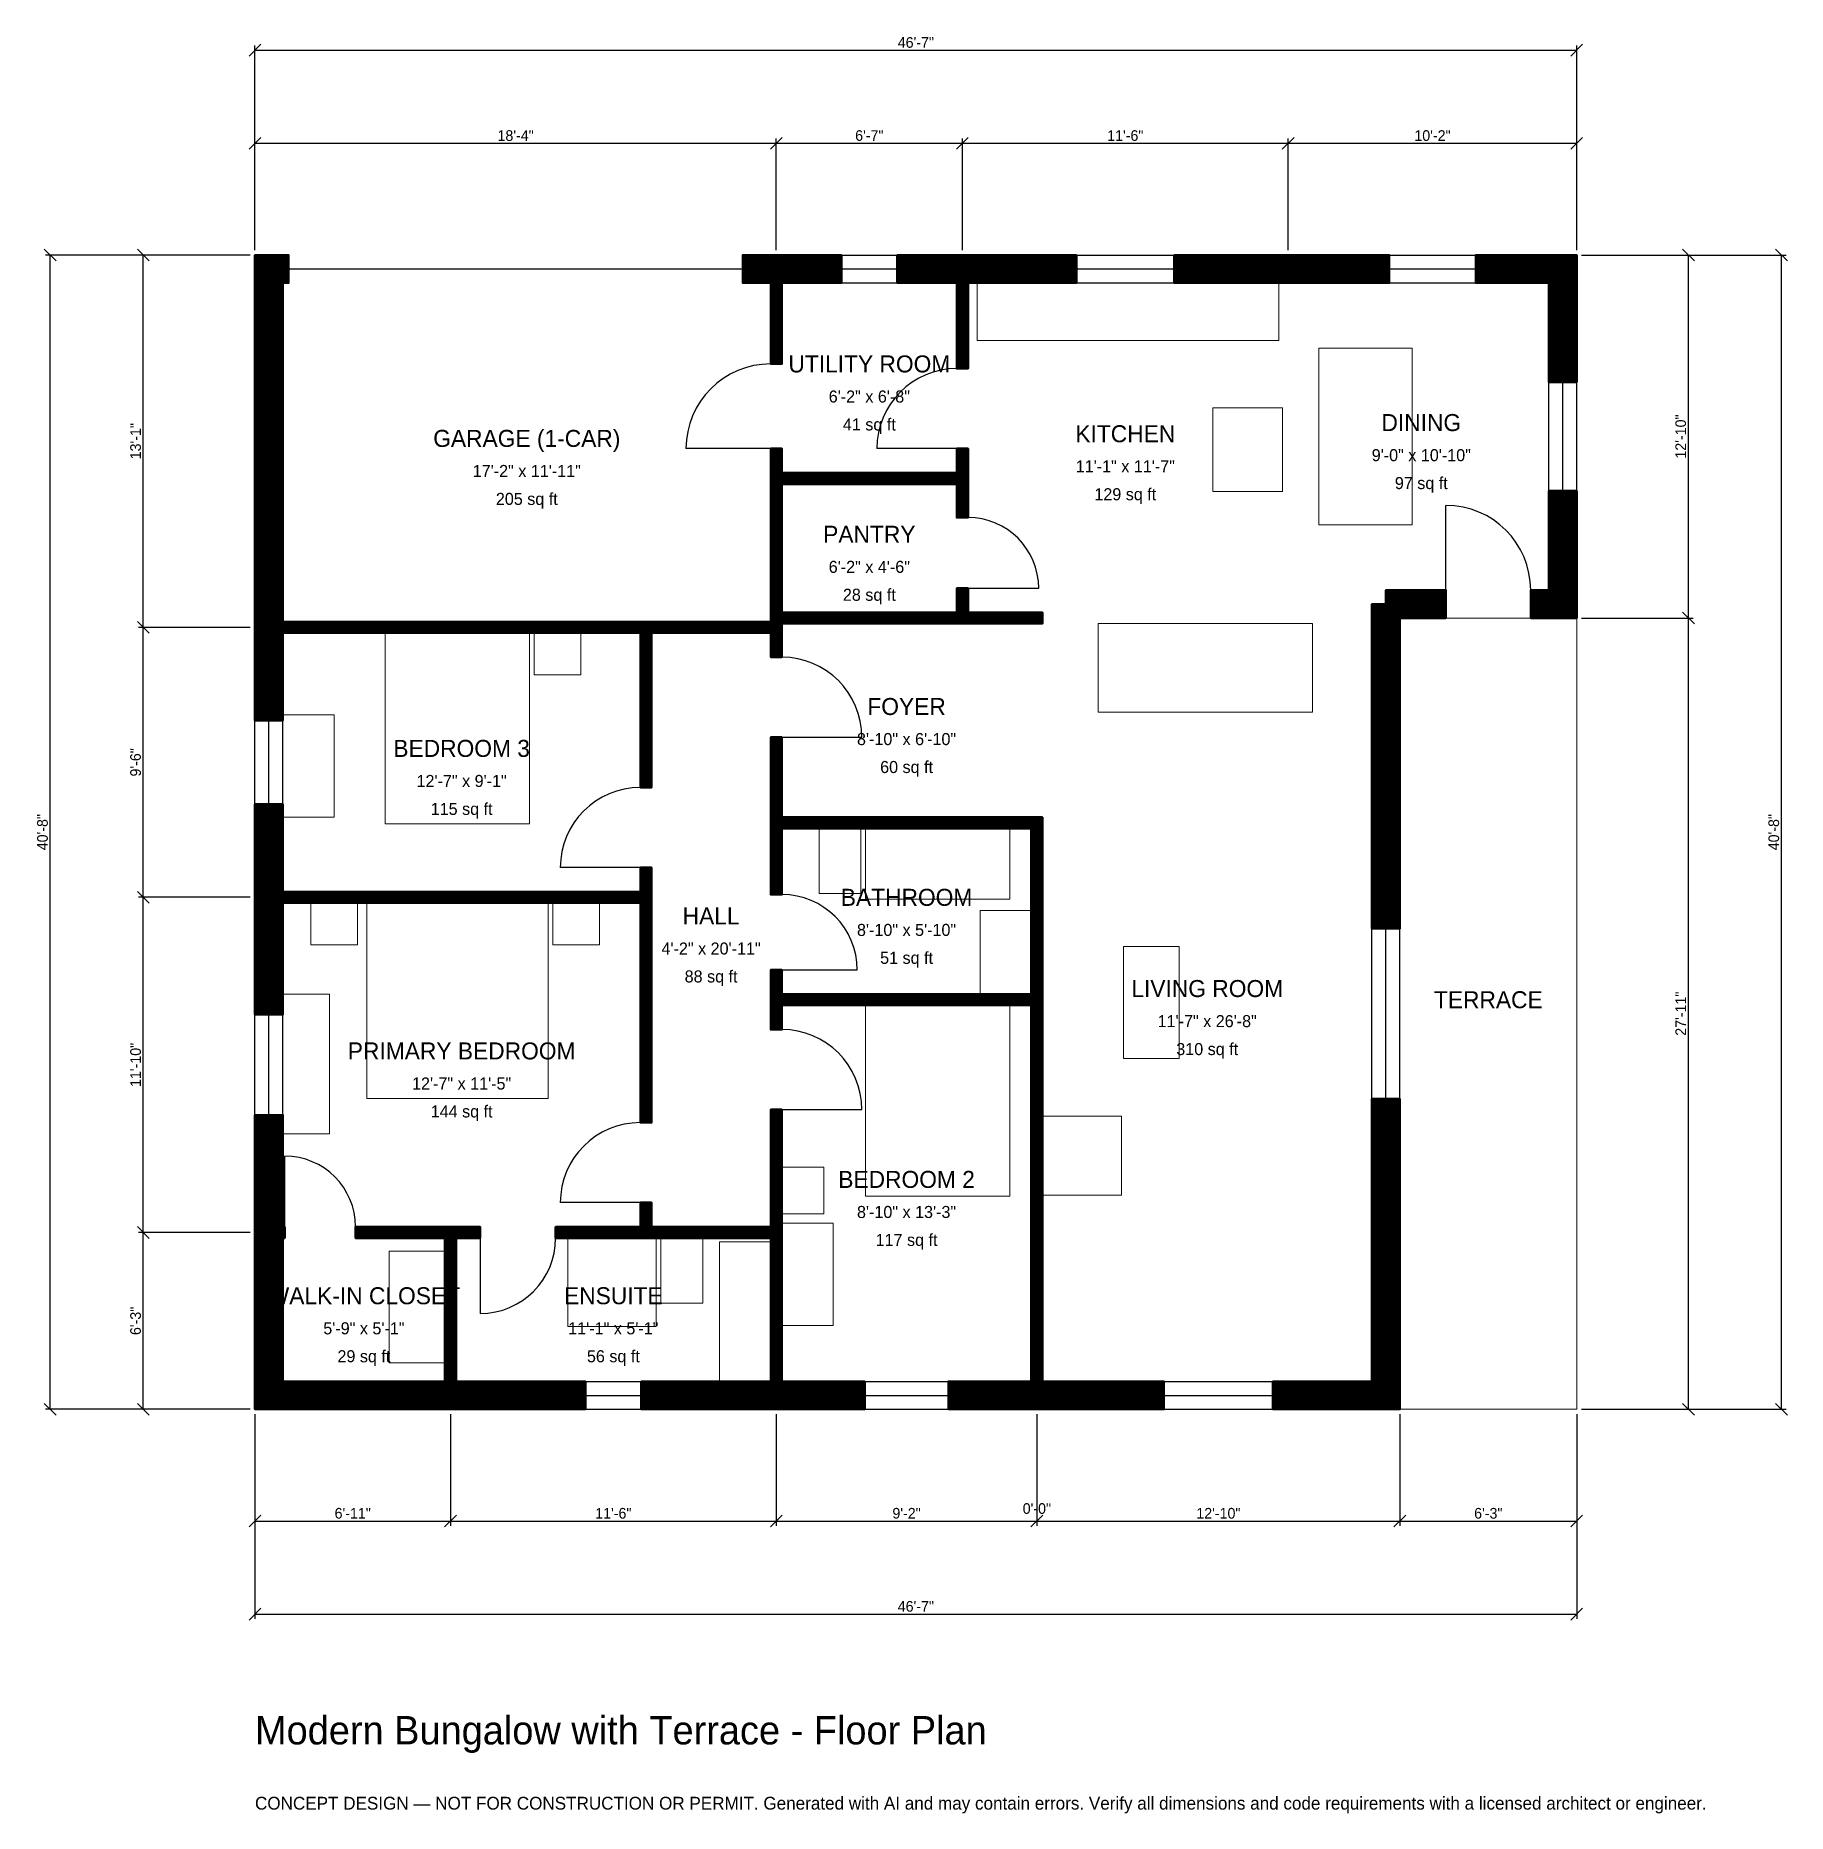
# Model space of a CAD drawing. Header units: inches. Extents: x -93 to 648, y -171 to 581.
import ezdxf
from ezdxf.enums import TextEntityAlignment as Align

# ---------------------------------------------------------------- set-up
doc = ezdxf.new("R2010")
doc.units = ezdxf.units.IN
doc.header["$MEASUREMENT"] = 0
doc.linetypes.add('DASHED', pattern=[0.6, 0.5, -0.1])
for name, color, linetype, lineweight in [('A-ANNO-DIMS', 1, 'Continuous', 13), ('A-ANNO-TEXT', 7, 'Continuous', 18), ('A-AREA-IDEN', 7, 'Continuous', 18), ('A-DOOR', 2, 'Continuous', 25), ('A-FLOR-FIXT', 9, 'Continuous', 13), ('A-FURN', 9, 'Continuous', 13), ('A-GLAZ', 4, 'Continuous', 25), ('A-SITE-PAVE', 8, 'Continuous', 13), ('A-WALL', 7, 'Continuous', 50), ('A-WALL-PATT', 8, 'Continuous', 13)]:
    doc.layers.add(name, color=color, linetype=linetype, lineweight=lineweight)
doc.dimstyles.new('PLAN', dxfattribs={"dimtxt": 4.5, "dimasz": 3, "dimexe": 2, "dimexo": 2, "dimgap": 1, "dimtad": 1, "dimdec": 0, "dimlunit": 4, "dimtsz": 2.5, "dimcen": 2.5, "dimclrd": 1, "dimclre": 1, "dimazin": 3, "dimtfac": 1, "dimtmove": 0, "dimatfit": 3})

msp = doc.modelspace()

# ---------------------------------------------------------------- hatches: boundary and pattern name
at = {"layer": 'A-WALL-PATT'}
h = msp.add_hatch(dxfattribs=at)
h.set_pattern_fill('ANSI31', color=8, scale=0.8)
h.paths.add_polyline_path([(76.7717, 0), (11.811, 0), (11.811, 0), (0, 0), (0, 0), (0, 0), (0, 11.811), (0, 11.811), (0, 68.8976), (0, 72.4409), (0, 72.4409), (0, 77.1654), (0, 77.1654), (0, 80.7087), (0, 124.4094), (11.811, 124.4094), (11.811, 80.7087), (11.811, 77.1654), (12.5984, 77.1654), (12.5984, 72.4409), (11.811, 72.4409), (11.811, 68.8976), (11.811, 11.811), (76.7717, 11.811), (80.315, 11.811), (80.315, 72.4409), (42.5197, 72.4409), (42.5197, 77.1654), (80.315, 77.1654), (85.0394, 77.1654), (95.2756, 77.1654), (95.2756, 72.4409), (85.0394, 72.4409), (85.0394, 11.811), (88.5827, 11.811), (139.7638, 11.811), (139.7638, 0), (88.5827, 0), (85.0394, 0), (85.0394, 0), (80.315, 0), (80.315, 0), (76.7717, 0)])
h.paths.add_polyline_path([(0, 210.6299), (0, 214.1732), (0, 214.1732), (0, 218.8976), (0, 218.8976), (0, 222.4409), (0, 255.9055), (11.811, 255.9055), (11.811, 222.4409), (11.811, 218.8976), (162.9921, 218.8976), (162.9921, 229.1339), (167.7165, 229.1339), (167.7165, 218.8976), (167.7165, 214.1732), (167.7165, 121.2598), (162.9921, 121.2598), (162.9921, 214.1732), (11.811, 214.1732), (11.811, 210.6299), (11.811, 166.9291), (0, 166.9291), (0, 210.6299)])
h.paths.add_polyline_path([(0, 324.8031), (0, 328.3465), (0, 328.3465), (0, 333.0709), (0, 333.0709), (0, 336.6142), (0, 476.378), (0, 476.378), (0, 488.189), (0, 488.189), (0, 488.189), (11.811, 488.189), (11.811, 488.189), (14.1732, 488.189), (14.1732, 476.378), (11.811, 476.378), (11.811, 336.6142), (11.811, 333.0709), (162.9921, 333.0709), (167.7165, 333.0709), (218.1102, 333.0709), (218.1102, 337.0079), (218.1102, 391.3386), (218.1102, 396.063), (218.1102, 406.2992), (222.8346, 406.2992), (222.8346, 396.063), (296.8504, 396.063), (296.8504, 406.2992), (301.5748, 406.2992), (301.5748, 396.063), (301.5748, 391.3386), (301.5748, 377.1654), (296.8504, 377.1654), (296.8504, 391.3386), (222.8346, 391.3386), (222.8346, 337.0079), (296.8504, 337.0079), (296.8504, 347.2441), (301.5748, 347.2441), (301.5748, 337.0079), (333.0709, 337.0079), (333.0709, 332.2835), (301.5748, 332.2835), (296.8504, 332.2835), (222.8346, 332.2835), (222.8346, 328.3465), (222.8346, 318.1102), (218.1102, 318.1102), (218.1102, 328.3465), (167.7165, 328.3465), (167.7165, 262.9921), (162.9921, 262.9921), (162.9921, 328.3465), (11.811, 328.3465), (11.811, 324.8031), (11.811, 291.3386), (0, 291.3386), (0, 324.8031)])
h.paths.add_polyline_path([(214.5669, 488.189), (218.1102, 488.189), (218.1102, 488.189), (222.8346, 488.189), (222.8346, 488.189), (226.378, 488.189), (248.0315, 488.189), (248.0315, 476.378), (226.378, 476.378), (222.8346, 476.378), (222.8346, 442.126), (218.1102, 442.126), (218.1102, 476.378), (214.5669, 476.378), (206.2992, 476.378), (206.2992, 488.189), (214.5669, 488.189)])
h.paths.add_polyline_path([(293.3071, 488.189), (296.8504, 488.189), (296.8504, 488.189), (301.5748, 488.189), (301.5748, 488.189), (305.1181, 488.189), (347.4409, 488.189), (347.4409, 476.378), (305.1181, 476.378), (301.5748, 476.378), (301.5748, 440.1575), (296.8504, 440.1575), (296.8504, 476.378), (293.3071, 476.378), (271.6535, 476.378), (271.6535, 488.189), (293.3071, 488.189)])
h.paths.add_polyline_path([(431.1024, 488.189), (442.9134, 488.189), (479.7244, 488.189), (479.7244, 476.378), (442.9134, 476.378), (431.1024, 476.378), (388.7795, 476.378), (388.7795, 488.189), (431.1024, 488.189)])
h.paths.add_polyline_path([(547.2441, 488.189), (547.2441, 488.189), (559.0551, 488.189), (559.0551, 488.189), (559.0552, 488.189), (559.0552, 476.378), (559.0551, 476.378), (559.0551, 434.4488), (547.2441, 434.4488), (547.2441, 476.378), (516.3386, 476.378), (516.3386, 488.189), (547.2441, 488.189)])
h.paths.add_polyline_path([(559.0551, 346.4567), (559.0552, 346.4567), (559.0552, 334.6457), (559.0551, 334.6457), (559.0551, 334.6456), (547.2441, 334.6456), (547.2441, 334.6457), (539.5669, 334.6457), (539.5669, 346.4567), (547.2441, 346.4567), (547.2441, 388.3858), (559.0551, 388.3858), (559.0551, 346.4567)])
h.paths.add_polyline_path([(484.252, 334.6457), (484.252, 203.3465), (472.4409, 203.3465), (472.4409, 340.5512), (478.3465, 340.5512), (478.3465, 346.4567), (503.7402, 346.4567), (503.7402, 334.6457), (484.252, 334.6457)])
h.paths.add_polyline_path([(484.252, 11.811), (484.252, 11.811), (484.252, 0), (484.252, 0), (484.252, 0), (472.4409, 0), (472.4409, 0), (430.5118, 0), (430.5118, 11.811), (472.4409, 11.811), (472.4409, 131.2992), (484.252, 131.2992), (484.252, 11.811)])
h.paths.add_polyline_path([(336.6142, 0), (333.0709, 0), (333.0709, 0), (328.3465, 0), (328.3465, 0), (324.8031, 0), (293.3071, 0), (293.3071, 11.811), (324.8031, 11.811), (328.3465, 11.811), (328.3465, 170.8661), (222.8346, 170.8661), (222.8346, 160.6299), (218.1102, 160.6299), (218.1102, 170.8661), (218.1102, 175.5906), (218.1102, 185.8268), (222.8346, 185.8268), (222.8346, 175.5906), (328.3465, 175.5906), (328.3465, 245.6693), (222.8346, 245.6693), (222.8346, 245.6693), (222.8346, 217.7165), (218.1102, 217.7165), (218.1102, 245.6693), (218.1102, 245.6693), (218.1102, 250.3937), (218.1102, 284.252), (222.8346, 284.252), (222.8346, 250.3937), (328.3465, 250.3937), (333.0709, 250.3937), (333.0709, 245.6693), (333.0709, 175.5906), (333.0709, 170.8661), (333.0709, 11.811), (336.6142, 11.811), (384.4488, 11.811), (384.4488, 0), (336.6142, 0)])
h.paths.add_polyline_path([(226.378, 0), (222.8346, 0), (222.8346, 0), (218.1102, 0), (218.1102, 0), (214.5669, 0), (163.3858, 0), (163.3858, 11.811), (214.5669, 11.811), (218.1102, 11.811), (218.1102, 72.4409), (167.7165, 72.4409), (162.9921, 72.4409), (127.1654, 72.4409), (127.1654, 77.1654), (162.9921, 77.1654), (162.9921, 87.4016), (167.7165, 87.4016), (167.7165, 77.1654), (218.1102, 77.1654), (218.1102, 126.7717), (222.8346, 126.7717), (222.8346, 77.1654), (222.8346, 72.4409), (222.8346, 11.811), (226.378, 11.811), (257.874, 11.811), (257.874, 0), (226.378, 0)])

# ---------------------------------------------------------------- linework, layer by layer
at = {"layer": 'A-DOOR', "linetype": 'DASHED'}
msp.add_line((14.1732, 482.2835), (206.2992, 482.2835), dxfattribs=at)
at = {"layer": 'A-DOOR'}
for p, q in [((218.1102, 406.2992), (182.2835, 406.2992)), ((296.8504, 406.2992), (262.9921, 406.2992)), ((503.7402, 346.4567), (503.7402, 382.2835)), ((301.5748, 347.2441), (331.4961, 347.2441)), ((222.8346, 284.252), (256.6929, 284.252)), ((162.9921, 229.1339), (129.1339, 229.1339)), ((222.8346, 185.8268), (254.7244, 185.8268)), ((222.8346, 126.7717), (256.6929, 126.7717)), ((12.5984, 77.1654), (12.5984, 107.0866)), ((162.9921, 87.4016), (129.1339, 87.4016)), ((95.2756, 72.4409), (95.2756, 40.5512))]:
    msp.add_line(p, q, dxfattribs=at)
for centre, radius, start, end in [((218.1102, 406.2992), 35.8268, 90, 180), ((296.8504, 406.2992), 33.8583, 90, 180), ((301.5748, 347.2441), 29.9213, 0, 90), ((503.7402, 346.4567), 35.8268, 0, 90), ((222.8346, 284.252), 33.8583, 0, 90), ((162.9921, 229.1339), 33.8583, 90, 180), ((222.8346, 185.8268), 31.8898, 0, 90), ((222.8346, 126.7717), 33.8583, 0, 90), ((162.9921, 87.4016), 33.8583, 90, 180), ((12.5984, 77.1654), 29.9213, 0, 90), ((95.2756, 72.4409), 31.8898, 270, 360)]:
    msp.add_arc(centre, radius, start, end, dxfattribs=at)
at = {"layer": 'A-FLOR-FIXT'}
for points in [[(305.5118, 451.9685), (433.0709, 451.9685), (433.0709, 476.378), (305.5118, 476.378)], [(238.5827, 218.1102), (256.2992, 218.1102), (256.2992, 245.6693), (238.5827, 245.6693)], [(258.2677, 215.748), (319.2913, 215.748), (319.2913, 245.6693), (258.2677, 245.6693)], [(306.6929, 175.5906), (328.3465, 175.5906), (328.3465, 211.0236), (306.6929, 211.0236)], [(132.2835, 35.0394), (169.685, 35.0394), (169.685, 72.4409), (132.2835, 72.4409)], [(171.6535, 44.8819), (189.3701, 44.8819), (189.3701, 72.4409), (171.6535, 72.4409)], [(196.4567, 11.811), (218.1102, 11.811), (218.1102, 70.8661), (196.4567, 70.8661)]]:
    msp.add_lwpolyline(points, close=True, dxfattribs=at)
at = {"layer": 'A-FURN'}
for points in [[(450, 374.0157), (489.3701, 374.0157), (489.3701, 448.8189), (450, 448.8189)], [(405.1181, 388.189), (434.6457, 388.189), (434.6457, 423.622), (405.1181, 423.622)], [(356.6929, 294.8819), (447.2441, 294.8819), (447.2441, 332.2835), (356.6929, 332.2835)], [(55.1181, 247.6378), (116.1417, 247.6378), (116.1417, 328.3465), (55.1181, 328.3465)], [(118.1102, 310.6299), (137.7953, 310.6299), (137.7953, 328.3465), (118.1102, 328.3465)], [(11.811, 250.3937), (33.4646, 250.3937), (33.4646, 293.7008), (11.811, 293.7008)], [(23.622, 196.4567), (43.3071, 196.4567), (43.3071, 214.1732), (23.622, 214.1732)], [(47.2441, 131.4961), (124.0157, 131.4961), (124.0157, 214.1732), (47.2441, 214.1732)], [(125.9843, 196.4567), (145.6693, 196.4567), (145.6693, 214.1732), (125.9843, 214.1732)], [(367.3228, 148.4252), (390.9449, 148.4252), (390.9449, 195.6693), (367.3228, 195.6693)], [(11.811, 116.5354), (31.4961, 116.5354), (31.4961, 175.5906), (11.811, 175.5906)], [(258.2677, 90.1575), (319.2913, 90.1575), (319.2913, 170.8661), (258.2677, 170.8661)], [(333.0709, 90.5512), (366.5354, 90.5512), (366.5354, 124.0157), (333.0709, 124.0157)], [(222.8346, 82.6772), (240.5512, 82.6772), (240.5512, 102.3622), (222.8346, 102.3622)], [(222.8346, 35.4331), (244.4882, 35.4331), (244.4882, 78.7402), (222.8346, 78.7402)], [(56.6929, 19.685), (80.315, 19.685), (80.315, 66.9291), (56.6929, 66.9291)]]:
    msp.add_lwpolyline(points, close=True, dxfattribs=at)
at = {"layer": 'A-GLAZ'}
for p, q in [((248.0315, 488.189), (271.6535, 488.189)), ((248.0315, 482.2835), (271.6535, 482.2835)), ((347.4409, 488.189), (388.7795, 488.189)), ((347.4409, 482.2835), (388.7795, 482.2835)), ((479.7244, 488.189), (516.3386, 488.189)), ((479.7244, 482.2835), (516.3386, 482.2835)), ((248.0315, 476.378), (271.6535, 476.378)), ((347.4409, 476.378), (388.7795, 476.378)), ((479.7244, 476.378), (516.3386, 476.378)), ((547.2441, 388.3858), (547.2441, 434.4488)), ((553.1496, 388.3858), (553.1496, 434.4488)), ((559.0551, 388.3858), (559.0551, 434.4488)), ((0, 255.9055), (0, 291.3386)), ((5.9055, 255.9055), (5.9055, 291.3386)), ((11.811, 255.9055), (11.811, 291.3386)), ((472.4409, 131.2992), (472.4409, 203.3465)), ((478.3465, 131.2992), (478.3465, 203.3465)), ((484.252, 131.2992), (484.252, 203.3465)), ((0, 124.4094), (0, 166.9291)), ((5.9055, 124.4094), (5.9055, 166.9291)), ((11.811, 124.4094), (11.811, 166.9291)), ((139.7638, 11.811), (163.3858, 11.811)), ((257.874, 11.811), (293.3071, 11.811)), ((384.4488, 11.811), (430.5118, 11.811)), ((139.7638, 5.9055), (163.3858, 5.9055)), ((139.7638, 0), (163.3858, 0)), ((257.874, 5.9055), (293.3071, 5.9055)), ((257.874, 0), (293.3071, 0)), ((384.4488, 5.9055), (430.5118, 5.9055)), ((384.4488, 0), (430.5118, 0))]:
    msp.add_line(p, q, dxfattribs=at)
at = {"layer": 'A-SITE-PAVE', "linetype": 'DASHED'}
msp.add_lwpolyline([(484.252, 0), (559.0551, 0), (559.0551, 334.6457), (484.252, 334.6457)], close=True, dxfattribs=at)
at = {"layer": 'A-WALL'}
for points in [[(0, 324.8031), (0, 328.3465), (0, 328.3465), (0, 333.0709), (0, 333.0709), (0, 336.6142), (0, 476.378), (0, 476.378), (0, 488.189), (0, 488.189), (0, 488.189), (11.811, 488.189), (11.811, 488.189), (14.1732, 488.189), (14.1732, 476.378), (11.811, 476.378), (11.811, 336.6142), (11.811, 333.0709), (162.9921, 333.0709), (167.7165, 333.0709), (218.1102, 333.0709), (218.1102, 337.0079), (218.1102, 391.3386), (218.1102, 396.063), (218.1102, 406.2992), (222.8346, 406.2992), (222.8346, 396.063), (296.8504, 396.063), (296.8504, 406.2992), (301.5748, 406.2992), (301.5748, 396.063), (301.5748, 391.3386), (301.5748, 377.1654), (296.8504, 377.1654), (296.8504, 391.3386), (222.8346, 391.3386), (222.8346, 337.0079), (296.8504, 337.0079), (296.8504, 347.2441), (301.5748, 347.2441), (301.5748, 337.0079), (333.0709, 337.0079), (333.0709, 332.2835), (301.5748, 332.2835), (296.8504, 332.2835), (222.8346, 332.2835), (222.8346, 328.3465), (222.8346, 318.1102), (218.1102, 318.1102), (218.1102, 328.3465), (167.7165, 328.3465), (167.7165, 262.9921), (162.9921, 262.9921), (162.9921, 328.3465), (11.811, 328.3465), (11.811, 324.8031), (11.811, 291.3386), (0, 291.3386), (0, 324.8031)], [(214.5669, 488.189), (218.1102, 488.189), (218.1102, 488.189), (222.8346, 488.189), (222.8346, 488.189), (226.378, 488.189), (248.0315, 488.189), (248.0315, 476.378), (226.378, 476.378), (222.8346, 476.378), (222.8346, 442.126), (218.1102, 442.126), (218.1102, 476.378), (214.5669, 476.378), (206.2992, 476.378), (206.2992, 488.189), (214.5669, 488.189)], [(293.3071, 488.189), (296.8504, 488.189), (296.8504, 488.189), (301.5748, 488.189), (301.5748, 488.189), (305.1181, 488.189), (347.4409, 488.189), (347.4409, 476.378), (305.1181, 476.378), (301.5748, 476.378), (301.5748, 440.1575), (296.8504, 440.1575), (296.8504, 476.378), (293.3071, 476.378), (271.6535, 476.378), (271.6535, 488.189), (293.3071, 488.189)], [(431.1024, 488.189), (442.9134, 488.189), (479.7244, 488.189), (479.7244, 476.378), (442.9134, 476.378), (431.1024, 476.378), (388.7795, 476.378), (388.7795, 488.189), (431.1024, 488.189)], [(547.2441, 488.189), (547.2441, 488.189), (559.0551, 488.189), (559.0551, 488.189), (559.0552, 488.189), (559.0552, 476.378), (559.0551, 476.378), (559.0551, 434.4488), (547.2441, 434.4488), (547.2441, 476.378), (516.3386, 476.378), (516.3386, 488.189), (547.2441, 488.189)], [(559.0551, 346.4567), (559.0552, 346.4567), (559.0552, 334.6457), (559.0551, 334.6457), (559.0551, 334.6456), (547.2441, 334.6456), (547.2441, 334.6457), (539.5669, 334.6457), (539.5669, 346.4567), (547.2441, 346.4567), (547.2441, 388.3858), (559.0551, 388.3858), (559.0551, 346.4567)], [(484.252, 334.6457), (484.252, 203.3465), (472.4409, 203.3465), (472.4409, 340.5512), (478.3465, 340.5512), (478.3465, 346.4567), (503.7402, 346.4567), (503.7402, 334.6457), (484.252, 334.6457)], [(336.6142, 0), (333.0709, 0), (333.0709, 0), (328.3465, 0), (328.3465, 0), (324.8031, 0), (293.3071, 0), (293.3071, 11.811), (324.8031, 11.811), (328.3465, 11.811), (328.3465, 170.8661), (222.8346, 170.8661), (222.8346, 160.6299), (218.1102, 160.6299), (218.1102, 170.8661), (218.1102, 175.5906), (218.1102, 185.8268), (222.8346, 185.8268), (222.8346, 175.5906), (328.3465, 175.5906), (328.3465, 245.6693), (222.8346, 245.6693), (222.8346, 245.6693), (222.8346, 217.7165), (218.1102, 217.7165), (218.1102, 245.6693), (218.1102, 245.6693), (218.1102, 250.3937), (218.1102, 284.252), (222.8346, 284.252), (222.8346, 250.3937), (328.3465, 250.3937), (333.0709, 250.3937), (333.0709, 245.6693), (333.0709, 175.5906), (333.0709, 170.8661), (333.0709, 11.811), (336.6142, 11.811), (384.4488, 11.811), (384.4488, 0), (336.6142, 0)], [(0, 210.6299), (0, 214.1732), (0, 214.1732), (0, 218.8976), (0, 218.8976), (0, 222.4409), (0, 255.9055), (11.811, 255.9055), (11.811, 222.4409), (11.811, 218.8976), (162.9921, 218.8976), (162.9921, 229.1339), (167.7165, 229.1339), (167.7165, 218.8976), (167.7165, 214.1732), (167.7165, 121.2598), (162.9921, 121.2598), (162.9921, 214.1732), (11.811, 214.1732), (11.811, 210.6299), (11.811, 166.9291), (0, 166.9291), (0, 210.6299)], [(484.252, 11.811), (484.252, 11.811), (484.252, 0), (484.252, 0), (484.252, 0), (472.4409, 0), (472.4409, 0), (430.5118, 0), (430.5118, 11.811), (472.4409, 11.811), (472.4409, 131.2992), (484.252, 131.2992), (484.252, 11.811)], [(76.7717, 0), (11.811, 0), (11.811, 0), (0, 0), (0, 0), (0, 0), (0, 11.811), (0, 11.811), (0, 68.8976), (0, 72.4409), (0, 72.4409), (0, 77.1654), (0, 77.1654), (0, 80.7087), (0, 124.4094), (11.811, 124.4094), (11.811, 80.7087), (11.811, 77.1654), (12.5984, 77.1654), (12.5984, 72.4409), (11.811, 72.4409), (11.811, 68.8976), (11.811, 11.811), (76.7717, 11.811), (80.315, 11.811), (80.315, 72.4409), (42.5197, 72.4409), (42.5197, 77.1654), (80.315, 77.1654), (85.0394, 77.1654), (95.2756, 77.1654), (95.2756, 72.4409), (85.0394, 72.4409), (85.0394, 11.811), (88.5827, 11.811), (139.7638, 11.811), (139.7638, 0), (88.5827, 0), (85.0394, 0), (85.0394, 0), (80.315, 0), (80.315, 0), (76.7717, 0)], [(226.378, 0), (222.8346, 0), (222.8346, 0), (218.1102, 0), (218.1102, 0), (214.5669, 0), (163.3858, 0), (163.3858, 11.811), (214.5669, 11.811), (218.1102, 11.811), (218.1102, 72.4409), (167.7165, 72.4409), (162.9921, 72.4409), (127.1654, 72.4409), (127.1654, 77.1654), (162.9921, 77.1654), (162.9921, 87.4016), (167.7165, 87.4016), (167.7165, 77.1654), (218.1102, 77.1654), (218.1102, 126.7717), (222.8346, 126.7717), (222.8346, 77.1654), (222.8346, 72.4409), (222.8346, 11.811), (226.378, 11.811), (257.874, 11.811), (257.874, 0), (226.378, 0)]]:
    msp.add_lwpolyline(points, close=True, dxfattribs=at)

# ---------------------------------------------------------------- texts
at = {"layer": 'A-ANNO-TEXT'}
for s, height, p in [('Modern Bungalow with Terrace - Floor Plan', 12, (0, -141.7323)), ('CONCEPT DESIGN — NOT FOR CONSTRUCTION OR PERMIT. Generated with AI and may contain errors. Verify all dimensions and code requirements with a licensed architect or engineer.', 5.4, (0, -169.2913))]:
    msp.add_text(s, height=height, dxfattribs=at).set_placement(p)
at = {"layer": 'A-AREA-IDEN'}
for s, height, p in [('UTILITY ROOM', 7.2, (259.8425, 442.126)), ('6\'-2" x 6\'-8"', 5.1, (259.8425, 428.3465)), ('GARAGE (1-CAR)', 7.2, (114.9606, 410.6299)), ('41 sq ft', 5.1, (259.8425, 416.5354)), ('KITCHEN', 7.2, (368.1102, 412.5984)), ('DINING', 7.2, (493.3071, 417.3228)), ('9\'-0" x 10\'-10"', 5.1, (493.3071, 403.5433)), ('17\'-2" x 11\'-11"', 5.1, (114.9606, 396.8504)), ('11\'-1" x 11\'-7"', 5.1, (368.1102, 398.8189)), ('97 sq ft', 5.1, (493.3071, 391.7323)), ('205 sq ft', 5.1, (114.9606, 385.0394)), ('129 sq ft', 5.1, (368.1102, 387.0079)), ('PANTRY', 7.2, (259.8425, 370.0787)), ('6\'-2" x 4\'-6"', 5.1, (259.8425, 356.2992)), ('28 sq ft', 5.1, (259.8425, 344.4882)), ('FOYER', 7.2, (275.5906, 297.2441)), ('8\'-10" x 6\'-10"', 5.1, (275.5906, 283.4646)), ('BEDROOM 3', 7.2, (87.4016, 279.5276)), ('60 sq ft', 5.1, (275.5906, 271.6535)), ('12\'-7" x 9\'-1"', 5.1, (87.4016, 265.748)), ('115 sq ft', 5.1, (87.4016, 253.937)), ('BATHROOM', 7.2, (275.5906, 216.5354)), ('HALL', 7.2, (192.9134, 208.6614)), ('8\'-10" x 5\'-10"', 5.1, (275.5906, 202.7559)), ('4\'-2" x 20\'-11"', 5.1, (192.9134, 194.8819)), ('51 sq ft', 5.1, (275.5906, 190.9449)), ('88 sq ft', 5.1, (192.9134, 183.0709)), ('LIVING ROOM', 7.2, (402.7559, 177.9528)), ('TERRACE', 7.2, (521.6535, 173.2283)), ('11\'-7" x 26\'-8"', 5.1, (402.7559, 164.1732)), ('PRIMARY BEDROOM', 7.2, (87.4016, 151.5748)), ('310 sq ft', 5.1, (402.7559, 152.3622)), ('12\'-7" x 11\'-5"', 5.1, (87.4016, 137.7953)), ('144 sq ft', 5.1, (87.4016, 125.9843)), ('BEDROOM 2', 7.2, (275.5906, 97.2441)), ('8\'-10" x 13\'-3"', 5.1, (275.5906, 83.4646)), ('117 sq ft', 5.1, (275.5906, 71.6535)), ('WALK-IN CLOSET', 7.2, (46.063, 48.0315)), ('ENSUITE', 7.2, (151.5748, 48.0315)), ('5\'-9" x 5\'-1"', 5.1, (46.063, 34.252)), ('11\'-1" x 5\'-1"', 5.1, (151.5748, 34.252)), ('29 sq ft', 5.1, (46.063, 22.4409)), ('56 sq ft', 5.1, (151.5748, 22.4409))]:
    msp.add_text(s, height=height, dxfattribs=at).set_placement(p, align=Align.MIDDLE_CENTER)

# ---------------------------------------------------------------- dimensions: what is measured, and where the dimension line sits
at = {"layer": 'A-ANNO-DIMS'}
for base, p1, p2, text in [((0, 574.8031), (0, 488.189), (559.0551, 488.189), '46\'-7"'), ((0, 535.4331), (0, 488.189), (220.4724, 488.189), '18\'-4"'), ((220.4724, 535.4331), (220.4724, 488.189), (299.2126, 488.189), '6\'-7"'), ((299.2126, 535.4331), (299.2126, 488.189), (437.0079, 488.189), '11\'-6"'), ((437.0079, 535.4331), (437.0079, 488.189), (559.0551, 488.189), '10\'-2"'), ((0, -47.2441), (0, 0), (82.6772, 0), '6\'-11"'), ((0, -86.6142), (0, 0), (559.0551, 0), '46\'-7"'), ((82.6772, -47.2441), (82.6772, 0), (220.4724, 0), '11\'-6"'), ((220.4724, -47.2441), (220.4724, 0), (330.7087, 0), '9\'-2"'), ((330.7087, -47.2441), (330.7087, 0), (330.7087, 0), '0\'-0"'), ((330.7087, -47.2441), (330.7087, 0), (484.252, 0), '12\'-10"'), ((484.252, -47.2441), (484.252, 0), (559.0551, 0), '6\'-3"')]:
    msp.add_linear_dim(base=base, p1=p1, p2=p2, text=text, dimstyle='PLAN', dxfattribs=at).render()
for base, p1, p2, text in [((-86.6142, 0), (0, 0), (0, 488.189), '40\'-8"'), ((-47.2441, 330.7087), (0, 330.7087), (0, 488.189), '13\'-1"'), ((606.2992, 334.6457), (559.0551, 334.6457), (559.0551, 488.189), '12\'-10"'), ((645.6693, 0), (559.0551, 0), (559.0551, 488.189), '40\'-8"'), ((-47.2441, 216.5354), (0, 216.5354), (0, 330.7087), '9\'-6"'), ((606.2992, 0), (559.0551, 0), (559.0551, 334.6457), '27\'-11"'), ((-47.2441, 74.8031), (0, 74.8031), (0, 216.5354), '11\'-10"'), ((-47.2441, 0), (0, 0), (0, 74.8031), '6\'-3"')]:
    msp.add_linear_dim(base=base, p1=p1, p2=p2, angle=90, text=text, dimstyle='PLAN', dxfattribs=at).render()

doc.saveas('drawing.dxf')
